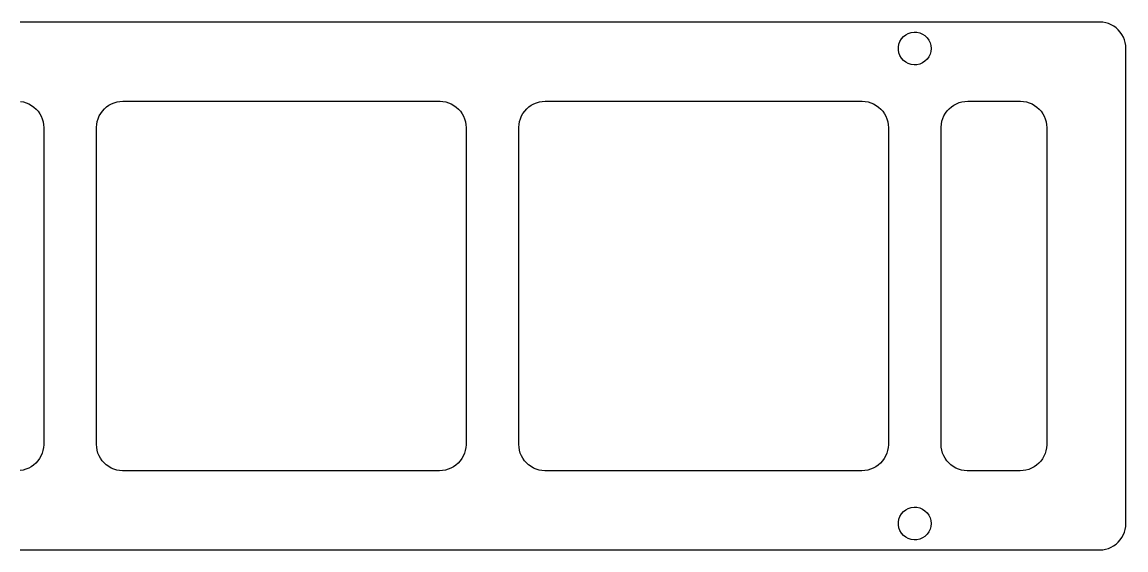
# Model space of a CAD drawing. Header units: millimetres. Extents: x 21.6 to 95.4, y -172.8 to -129.6.
# Drawn here: x 57.76 to 95.4, y -172.8 to -154.8 of the extents above; entities that cross this region are included whole.
import ezdxf

# ---------------------------------------------------------------- set-up
doc = ezdxf.new("R2010")
doc.units = ezdxf.units.MM

msp = doc.modelspace()

# ---------------------------------------------------------------- linework, layer by layer
for points in [[(57.697, -172.8), (57.797, -172.8), (57.897, -172.8), (57.997, -172.8), (58.097, -172.8), (58.197, -172.8), (58.297, -172.8), (58.397, -172.8), (58.497, -172.8), (58.597, -172.8), (58.697, -172.8), (58.797, -172.8), (58.897, -172.8), (58.997, -172.8), (59.097, -172.8), (59.197, -172.8), (59.297, -172.8), (59.398, -172.8), (59.498, -172.8), (59.598, -172.8), (59.698, -172.8), (59.798, -172.8), (59.898, -172.8), (59.998, -172.8), (60.098, -172.8), (60.198, -172.8), (60.298, -172.8), (60.398, -172.8), (60.498, -172.8), (60.598, -172.8), (60.698, -172.8), (60.798, -172.8), (60.898, -172.8), (60.998, -172.8), (61.098, -172.8), (61.198, -172.8), (61.298, -172.8), (61.398, -172.8), (61.498, -172.8), (61.598, -172.8), (61.698, -172.8), (61.798, -172.8), (61.898, -172.8), (61.998, -172.8), (62.098, -172.8), (62.198, -172.8), (62.298, -172.8), (62.398, -172.8), (62.498, -172.8), (62.598, -172.8), (62.699, -172.8), (62.799, -172.8), (62.899, -172.8), (62.999, -172.8), (63.099, -172.8), (63.199, -172.8), (63.299, -172.8), (63.399, -172.8), (63.499, -172.8), (63.599, -172.8), (63.699, -172.8), (63.799, -172.8), (63.899, -172.8), (63.999, -172.8), (64.099, -172.8), (64.199, -172.8), (64.299, -172.8), (64.399, -172.8), (64.499, -172.8), (64.599, -172.8), (64.699, -172.8), (64.799, -172.8), (64.899, -172.8), (64.999, -172.8), (65.099, -172.8), (65.199, -172.8), (65.299, -172.8), (65.399, -172.8), (65.499, -172.8), (65.599, -172.8), (65.699, -172.8), (65.799, -172.8), (65.9, -172.8), (66, -172.8), (66.1, -172.8), (66.2, -172.8), (66.3, -172.8), (66.4, -172.8), (66.5, -172.8), (66.6, -172.8), (66.7, -172.8), (66.8, -172.8), (66.9, -172.8), (67, -172.8), (67.1, -172.8), (67.2, -172.8), (67.3, -172.8), (67.4, -172.8), (67.5, -172.8), (67.6, -172.8), (67.7, -172.8), (67.8, -172.8), (67.9, -172.8), (68, -172.8), (68.1, -172.8), (68.2, -172.8), (68.3, -172.8), (68.4, -172.8), (68.5, -172.8), (68.6, -172.8), (68.7, -172.8), (68.8, -172.8), (68.9, -172.8), (69, -172.8), (69.1, -172.8), (69.201, -172.8), (69.301, -172.8), (69.401, -172.8), (69.501, -172.8), (69.601, -172.8), (69.701, -172.8), (69.801, -172.8), (69.901, -172.8), (70.001, -172.8), (70.101, -172.8), (70.201, -172.8), (70.301, -172.8), (70.401, -172.8), (70.501, -172.8), (70.601, -172.8), (70.701, -172.8), (70.801, -172.8), (70.901, -172.8), (71.001, -172.8), (71.101, -172.8), (71.201, -172.8), (71.301, -172.8), (71.401, -172.8), (71.501, -172.8), (71.601, -172.8), (71.701, -172.8), (71.801, -172.8), (71.901, -172.8), (72.001, -172.8), (72.101, -172.8), (72.201, -172.8), (72.301, -172.8), (72.402, -172.8), (72.502, -172.8), (72.602, -172.8), (72.702, -172.8), (72.802, -172.8), (72.902, -172.8), (73.002, -172.8), (73.102, -172.8), (73.202, -172.8), (73.302, -172.8), (73.402, -172.8), (73.502, -172.8), (73.602, -172.8), (73.702, -172.8), (73.802, -172.8), (73.902, -172.8), (74.002, -172.8), (74.102, -172.8), (74.202, -172.8), (74.302, -172.8), (74.402, -172.8), (74.502, -172.8), (74.602, -172.8), (74.702, -172.8), (74.802, -172.8), (74.902, -172.8), (75.002, -172.8), (75.102, -172.8), (75.202, -172.8), (75.302, -172.8), (75.402, -172.8), (75.502, -172.8), (75.602, -172.8), (75.703, -172.8), (75.803, -172.8), (75.903, -172.8), (76.003, -172.8), (76.103, -172.8), (76.203, -172.8), (76.303, -172.8), (76.403, -172.8), (76.503, -172.8), (76.603, -172.8), (76.703, -172.8), (76.803, -172.8), (76.903, -172.8), (77.003, -172.8), (77.103, -172.8), (77.203, -172.8), (77.303, -172.8), (77.403, -172.8), (77.503, -172.8), (77.603, -172.8), (77.703, -172.8), (77.803, -172.8), (77.903, -172.8), (78.003, -172.8), (78.103, -172.8), (78.203, -172.8), (78.303, -172.8), (78.403, -172.8), (78.503, -172.8), (78.603, -172.8), (78.703, -172.8), (78.803, -172.8), (78.904, -172.8), (79.004, -172.8), (79.104, -172.8), (79.204, -172.8), (79.304, -172.8), (79.404, -172.8), (79.504, -172.8), (79.604, -172.8), (79.704, -172.8), (79.804, -172.8), (79.904, -172.8), (80.004, -172.8), (80.104, -172.8), (80.204, -172.8), (80.304, -172.8), (80.404, -172.8), (80.504, -172.8), (80.604, -172.8), (80.704, -172.8), (80.804, -172.8), (80.904, -172.8), (81.004, -172.8), (81.104, -172.8), (81.204, -172.8), (81.304, -172.8), (81.404, -172.8), (81.504, -172.8), (81.604, -172.8), (81.704, -172.8), (81.804, -172.8), (81.904, -172.8), (82.004, -172.8), (82.104, -172.8), (82.205, -172.8), (82.305, -172.8), (82.405, -172.8), (82.505, -172.8), (82.605, -172.8), (82.705, -172.8), (82.805, -172.8), (82.905, -172.8), (83.005, -172.8), (83.105, -172.8), (83.205, -172.8), (83.305, -172.8), (83.405, -172.8), (83.505, -172.8), (83.605, -172.8), (83.705, -172.8), (83.805, -172.8), (83.905, -172.8), (84.005, -172.8), (84.105, -172.8), (84.205, -172.8), (84.305, -172.8), (84.405, -172.8), (84.505, -172.8), (84.605, -172.8), (84.705, -172.8), (84.805, -172.8), (84.905, -172.8), (85.005, -172.8), (85.105, -172.8), (85.205, -172.8), (85.305, -172.8), (85.406, -172.8), (85.506, -172.8), (85.606, -172.8), (85.706, -172.8), (85.806, -172.8), (85.906, -172.8), (86.006, -172.8), (86.106, -172.8), (86.206, -172.8), (86.306, -172.8), (86.406, -172.8), (86.506, -172.8), (86.606, -172.8), (86.706, -172.8), (86.806, -172.8), (86.906, -172.8), (87.006, -172.8), (87.106, -172.8), (87.206, -172.8), (87.306, -172.8), (87.406, -172.8), (87.506, -172.8), (87.606, -172.8), (87.706, -172.8), (87.806, -172.8), (87.906, -172.8), (88.006, -172.8), (88.106, -172.8), (88.206, -172.8), (88.306, -172.8), (88.406, -172.8), (88.506, -172.8), (88.606, -172.8), (88.707, -172.8), (88.807, -172.8), (88.907, -172.8), (89.007, -172.8), (89.107, -172.8), (89.207, -172.8), (89.307, -172.8), (89.407, -172.8), (89.507, -172.8), (89.607, -172.8), (89.707, -172.8), (89.807, -172.8), (89.907, -172.8), (90.007, -172.8), (90.107, -172.8), (90.207, -172.8), (90.307, -172.8), (90.407, -172.8), (90.507, -172.8), (90.607, -172.8), (90.707, -172.8), (90.807, -172.8), (90.907, -172.8), (91.007, -172.8), (91.107, -172.8), (91.207, -172.8), (91.307, -172.8), (91.407, -172.8), (91.507, -172.8), (91.607, -172.8), (91.707, -172.8), (91.807, -172.8), (91.908, -172.8), (92.008, -172.8), (92.108, -172.8), (92.208, -172.8), (92.308, -172.8), (92.408, -172.8), (92.508, -172.8), (92.608, -172.8), (92.708, -172.8), (92.808, -172.8), (92.908, -172.8), (93.008, -172.8), (93.108, -172.8), (93.208, -172.8), (93.308, -172.8), (93.408, -172.8), (93.508, -172.8), (93.608, -172.8), (93.708, -172.8), (93.808, -172.8), (93.908, -172.8), (94.008, -172.8), (94.108, -172.8), (94.208, -172.8), (94.308, -172.8), (94.408, -172.8), (94.508, -172.8), (94.608, -172.793), (94.707, -172.776), (94.802, -172.748), (94.895, -172.709), (94.982, -172.66), (95.063, -172.602), (95.138, -172.535), (95.204, -172.461), (95.262, -172.379), (95.31, -172.292), (95.349, -172.199), (95.377, -172.103), (95.394, -172.005), (95.4, -171.905), (95.4, -171.805), (95.4, -171.705), (95.4, -171.605), (95.4, -171.505), (95.4, -171.405), (95.4, -171.305), (95.4, -171.205), (95.4, -171.105), (95.4, -171.005), (95.4, -170.905), (95.4, -170.805), (95.4, -170.705), (95.4, -170.605), (95.4, -170.505), (95.4, -170.405), (95.4, -170.304), (95.4, -170.204), (95.4, -170.104), (95.4, -170.004), (95.4, -169.904), (95.4, -169.804), (95.4, -169.704), (95.4, -169.604), (95.4, -169.504), (95.4, -169.404), (95.4, -169.304), (95.4, -169.204), (95.4, -169.104), (95.4, -169.004), (95.4, -168.904), (95.4, -168.804), (95.4, -168.704), (95.4, -168.604), (95.4, -168.504), (95.4, -168.404), (95.4, -168.304), (95.4, -168.204), (95.4, -168.104), (95.4, -168.004), (95.4, -167.904), (95.4, -167.804), (95.4, -167.704), (95.4, -167.604), (95.4, -167.504), (95.4, -167.404), (95.4, -167.304), (95.4, -167.204), (95.4, -167.104), (95.4, -167.003), (95.4, -166.903), (95.4, -166.803), (95.4, -166.703), (95.4, -166.603), (95.4, -166.503), (95.4, -166.403), (95.4, -166.303), (95.4, -166.203), (95.4, -166.103), (95.4, -166.003), (95.4, -165.903), (95.4, -165.803), (95.4, -165.703), (95.4, -165.603), (95.4, -165.503), (95.4, -165.403), (95.4, -165.303), (95.4, -165.203), (95.4, -165.103), (95.4, -165.003), (95.4, -164.903), (95.4, -164.803), (95.4, -164.703), (95.4, -164.603), (95.4, -164.503), (95.4, -164.403), (95.4, -164.303), (95.4, -164.203), (95.4, -164.103), (95.4, -164.003), (95.4, -163.903), (95.4, -163.802), (95.4, -163.702), (95.4, -163.602), (95.4, -163.502), (95.4, -163.402), (95.4, -163.302), (95.4, -163.202), (95.4, -163.102), (95.4, -163.002), (95.4, -162.902), (95.4, -162.802), (95.4, -162.702), (95.4, -162.602), (95.4, -162.502), (95.4, -162.402), (95.4, -162.302), (95.4, -162.202), (95.4, -162.102), (95.4, -162.002), (95.4, -161.902), (95.4, -161.802), (95.4, -161.702), (95.4, -161.602), (95.4, -161.502), (95.4, -161.402), (95.4, -161.302), (95.4, -161.202), (95.4, -161.102), (95.4, -161.002), (95.4, -160.902), (95.4, -160.802), (95.4, -160.702), (95.4, -160.602), (95.4, -160.501), (95.4, -160.401), (95.4, -160.301), (95.4, -160.201), (95.4, -160.101), (95.4, -160.001), (95.4, -159.901), (95.4, -159.801), (95.4, -159.701), (95.4, -159.601), (95.4, -159.501), (95.4, -159.401), (95.4, -159.301), (95.4, -159.201), (95.4, -159.101), (95.4, -159.001), (95.4, -158.901), (95.4, -158.801), (95.4, -158.701), (95.4, -158.601), (95.4, -158.501), (95.4, -158.401), (95.4, -158.301), (95.4, -158.201), (95.4, -158.101), (95.4, -158.001), (95.4, -157.901), (95.4, -157.801), (95.4, -157.701), (95.4, -157.601), (95.4, -157.501), (95.4, -157.401), (95.4, -157.3), (95.4, -157.2), (95.4, -157.1), (95.4, -157), (95.4, -156.9), (95.4, -156.8), (95.4, -156.7), (95.4, -156.6), (95.4, -156.5), (95.4, -156.4), (95.4, -156.3), (95.4, -156.2), (95.4, -156.1), (95.4, -156), (95.4, -155.9), (95.4, -155.8), (95.4, -155.7), (95.394, -155.6), (95.378, -155.502), (95.35, -155.405), (95.313, -155.313), (95.265, -155.225), (95.207, -155.143), (95.141, -155.068), (95.067, -155.001), (94.986, -154.943), (94.899, -154.893), (94.807, -154.854), (94.711, -154.825), (94.613, -154.807), (94.513, -154.8), (94.413, -154.8), (94.313, -154.8), (94.213, -154.8), (94.113, -154.8), (94.013, -154.8), (93.913, -154.8), (93.813, -154.8), (93.713, -154.8), (93.613, -154.8), (93.513, -154.8), (93.413, -154.8), (93.313, -154.8), (93.213, -154.8), (93.113, -154.8), (93.013, -154.8), (92.913, -154.8), (92.813, -154.8), (92.713, -154.8), (92.613, -154.8), (92.513, -154.8), (92.413, -154.8), (92.313, -154.8), (92.213, -154.8), (92.113, -154.8), (92.013, -154.8), (91.912, -154.8), (91.812, -154.8), (91.712, -154.8), (91.612, -154.8), (91.512, -154.8), (91.412, -154.8), (91.312, -154.8), (91.212, -154.8), (91.112, -154.8), (91.012, -154.8), (90.912, -154.8), (90.812, -154.8), (90.712, -154.8), (90.612, -154.8), (90.512, -154.8), (90.412, -154.8), (90.312, -154.8), (90.212, -154.8), (90.112, -154.8), (90.012, -154.8), (89.912, -154.8), (89.812, -154.8), (89.712, -154.8), (89.612, -154.8), (89.512, -154.8), (89.412, -154.8), (89.312, -154.8), (89.212, -154.8), (89.112, -154.8), (89.012, -154.8), (88.912, -154.8), (88.812, -154.8), (88.712, -154.8), (88.611, -154.8), (88.511, -154.8), (88.411, -154.8), (88.311, -154.8), (88.211, -154.8), (88.111, -154.8), (88.011, -154.8), (87.911, -154.8), (87.811, -154.8), (87.711, -154.8), (87.611, -154.8), (87.511, -154.8), (87.411, -154.8), (87.311, -154.8), (87.211, -154.8), (87.111, -154.8), (87.011, -154.8), (86.911, -154.8), (86.811, -154.8), (86.711, -154.8), (86.611, -154.8), (86.511, -154.8), (86.411, -154.8), (86.311, -154.8), (86.211, -154.8), (86.111, -154.8), (86.011, -154.8), (85.911, -154.8), (85.811, -154.8), (85.711, -154.8), (85.611, -154.8), (85.511, -154.8), (85.41, -154.8), (85.31, -154.8), (85.21, -154.8), (85.11, -154.8), (85.01, -154.8), (84.91, -154.8), (84.81, -154.8), (84.71, -154.8), (84.61, -154.8), (84.51, -154.8), (84.41, -154.8), (84.31, -154.8), (84.21, -154.8), (84.11, -154.8), (84.01, -154.8), (83.91, -154.8), (83.81, -154.8), (83.71, -154.8), (83.61, -154.8), (83.51, -154.8), (83.41, -154.8), (83.31, -154.8), (83.21, -154.8), (83.11, -154.8), (83.01, -154.8), (82.91, -154.8), (82.81, -154.8), (82.71, -154.8), (82.61, -154.8), (82.51, -154.8), (82.41, -154.8), (82.31, -154.8), (82.21, -154.8), (82.109, -154.8), (82.009, -154.8), (81.909, -154.8), (81.809, -154.8), (81.709, -154.8), (81.609, -154.8), (81.509, -154.8), (81.409, -154.8), (81.309, -154.8), (81.209, -154.8), (81.109, -154.8), (81.009, -154.8), (80.909, -154.8), (80.809, -154.8), (80.709, -154.8), (80.609, -154.8), (80.509, -154.8), (80.409, -154.8), (80.309, -154.8), (80.209, -154.8), (80.109, -154.8), (80.009, -154.8), (79.909, -154.8), (79.809, -154.8), (79.709, -154.8), (79.609, -154.8), (79.509, -154.8), (79.409, -154.8), (79.309, -154.8), (79.209, -154.8), (79.109, -154.8), (79.009, -154.8), (78.908, -154.8), (78.808, -154.8), (78.708, -154.8), (78.608, -154.8), (78.508, -154.8), (78.408, -154.8), (78.308, -154.8), (78.208, -154.8), (78.108, -154.8), (78.008, -154.8), (77.908, -154.8), (77.808, -154.8), (77.708, -154.8), (77.608, -154.8), (77.508, -154.8), (77.408, -154.8), (77.308, -154.8), (77.208, -154.8), (77.108, -154.8), (77.008, -154.8), (76.908, -154.8), (76.808, -154.8), (76.708, -154.8), (76.608, -154.8), (76.508, -154.8), (76.408, -154.8), (76.308, -154.8), (76.208, -154.8), (76.108, -154.8), (76.008, -154.8), (75.908, -154.8), (75.808, -154.8), (75.708, -154.8), (75.607, -154.8), (75.507, -154.8), (75.407, -154.8), (75.307, -154.8), (75.207, -154.8), (75.107, -154.8), (75.007, -154.8), (74.907, -154.8), (74.807, -154.8), (74.707, -154.8), (74.607, -154.8), (74.507, -154.8), (74.407, -154.8), (74.307, -154.8), (74.207, -154.8), (74.107, -154.8), (74.007, -154.8), (73.907, -154.8), (73.807, -154.8), (73.707, -154.8), (73.607, -154.8), (73.507, -154.8), (73.407, -154.8), (73.307, -154.8), (73.207, -154.8), (73.107, -154.8), (73.007, -154.8), (72.907, -154.8), (72.807, -154.8), (72.707, -154.8), (72.607, -154.8), (72.507, -154.8), (72.406, -154.8), (72.306, -154.8), (72.206, -154.8), (72.106, -154.8), (72.006, -154.8), (71.906, -154.8), (71.806, -154.8), (71.706, -154.8), (71.606, -154.8), (71.506, -154.8), (71.406, -154.8), (71.306, -154.8), (71.206, -154.8), (71.106, -154.8), (71.006, -154.8), (70.906, -154.8), (70.806, -154.8), (70.706, -154.8), (70.606, -154.8), (70.506, -154.8), (70.406, -154.8), (70.306, -154.8), (70.206, -154.8), (70.106, -154.8), (70.006, -154.8), (69.906, -154.8), (69.806, -154.8), (69.706, -154.8), (69.606, -154.8), (69.506, -154.8), (69.406, -154.8), (69.306, -154.8), (69.206, -154.8), (69.105, -154.8), (69.005, -154.8), (68.905, -154.8), (68.805, -154.8), (68.705, -154.8), (68.605, -154.8), (68.505, -154.8), (68.405, -154.8), (68.305, -154.8), (68.205, -154.8), (68.105, -154.8), (68.005, -154.8), (67.905, -154.8), (67.805, -154.8), (67.705, -154.8), (67.605, -154.8), (67.505, -154.8), (67.405, -154.8), (67.305, -154.8), (67.205, -154.8), (67.105, -154.8), (67.005, -154.8), (66.905, -154.8), (66.805, -154.8), (66.705, -154.8), (66.605, -154.8), (66.505, -154.8), (66.405, -154.8), (66.305, -154.8), (66.205, -154.8), (66.105, -154.8), (66.005, -154.8), (65.904, -154.8), (65.804, -154.8), (65.704, -154.8), (65.604, -154.8), (65.504, -154.8), (65.404, -154.8), (65.304, -154.8), (65.204, -154.8), (65.104, -154.8), (65.004, -154.8), (64.904, -154.8), (64.804, -154.8), (64.704, -154.8), (64.604, -154.8), (64.504, -154.8), (64.404, -154.8), (64.304, -154.8), (64.204, -154.8), (64.104, -154.8), (64.004, -154.8), (63.904, -154.8), (63.804, -154.8), (63.704, -154.8), (63.604, -154.8), (63.504, -154.8), (63.404, -154.8), (63.304, -154.8), (63.204, -154.8), (63.104, -154.8), (63.004, -154.8), (62.904, -154.8), (62.804, -154.8), (62.704, -154.8), (62.603, -154.8), (62.503, -154.8), (62.403, -154.8), (62.303, -154.8), (62.203, -154.8), (62.103, -154.8), (62.003, -154.8), (61.903, -154.8), (61.803, -154.8), (61.703, -154.8), (61.603, -154.8), (61.503, -154.8), (61.403, -154.8), (61.303, -154.8), (61.203, -154.8), (61.103, -154.8), (61.003, -154.8), (60.903, -154.8), (60.803, -154.8), (60.703, -154.8), (60.603, -154.8), (60.503, -154.8), (60.403, -154.8), (60.303, -154.8), (60.203, -154.8), (60.103, -154.8), (60.003, -154.8), (59.903, -154.8), (59.803, -154.8), (59.703, -154.8), (59.603, -154.8), (59.503, -154.8), (59.402, -154.8), (59.302, -154.8), (59.202, -154.8), (59.102, -154.8), (59.002, -154.8), (58.902, -154.8), (58.802, -154.8), (58.702, -154.8), (58.602, -154.8), (58.502, -154.8), (58.402, -154.8), (58.302, -154.8), (58.202, -154.8), (58.102, -154.8), (58.002, -154.8), (57.902, -154.8), (57.802, -154.8), (57.702, -154.8)], [(88.76, -155.7), (88.751, -155.8), (88.724, -155.897), (88.681, -155.987), (88.622, -156.068), (88.549, -156.138), (88.465, -156.193), (88.373, -156.232), (88.275, -156.255), (88.175, -156.259), (88.075, -156.246), (87.98, -156.215), (87.892, -156.167), (87.813, -156.105), (87.747, -156.029), (87.696, -155.943), (87.66, -155.849), (87.642, -155.75), (87.642, -155.65), (87.66, -155.551), (87.696, -155.457), (87.747, -155.371), (87.813, -155.295), (87.892, -155.233), (87.98, -155.185), (88.075, -155.154), (88.175, -155.141), (88.275, -155.145), (88.373, -155.168), (88.465, -155.207), (88.549, -155.262), (88.622, -155.332), (88.681, -155.413), (88.724, -155.503), (88.751, -155.6), (88.76, -155.7)], [(57.712, -157.507), (57.81, -157.525), (57.906, -157.554), (57.998, -157.593), (58.085, -157.642), (58.167, -157.701), (58.241, -157.768), (58.307, -157.843), (58.364, -157.925), (58.412, -158.013), (58.45, -158.105), (58.478, -158.201), (58.494, -158.3), (58.5, -158.4), (58.5, -158.5), (58.5, -158.6), (58.5, -158.7), (58.5, -158.8), (58.5, -158.901), (58.5, -159.001), (58.5, -159.101), (58.5, -159.201), (58.5, -159.301), (58.5, -159.401), (58.5, -159.501), (58.5, -159.601), (58.5, -159.701), (58.5, -159.802), (58.5, -159.902), (58.5, -160.002), (58.5, -160.102), (58.5, -160.202), (58.5, -160.302), (58.5, -160.402), (58.5, -160.502), (58.5, -160.602), (58.5, -160.703), (58.5, -160.803), (58.5, -160.903), (58.5, -161.003), (58.5, -161.103), (58.5, -161.203), (58.5, -161.303), (58.5, -161.403), (58.5, -161.503), (58.5, -161.604), (58.5, -161.704), (58.5, -161.804), (58.5, -161.904), (58.5, -162.004), (58.5, -162.104), (58.5, -162.204), (58.5, -162.304), (58.5, -162.404), (58.5, -162.505), (58.5, -162.605), (58.5, -162.705), (58.5, -162.805), (58.5, -162.905), (58.5, -163.005), (58.5, -163.105), (58.5, -163.205), (58.5, -163.306), (58.5, -163.406), (58.5, -163.506), (58.5, -163.606), (58.5, -163.706), (58.5, -163.806), (58.5, -163.906), (58.5, -164.006), (58.5, -164.106), (58.5, -164.207), (58.5, -164.307), (58.5, -164.407), (58.5, -164.507), (58.5, -164.607), (58.5, -164.707), (58.5, -164.807), (58.5, -164.907), (58.5, -165.007), (58.5, -165.108), (58.5, -165.208), (58.5, -165.308), (58.5, -165.408), (58.5, -165.508), (58.5, -165.608), (58.5, -165.708), (58.5, -165.808), (58.5, -165.908), (58.5, -166.009), (58.5, -166.109), (58.5, -166.209), (58.5, -166.309), (58.5, -166.409), (58.5, -166.509), (58.5, -166.609), (58.5, -166.709), (58.5, -166.809), (58.5, -166.91), (58.5, -167.01), (58.5, -167.11), (58.5, -167.21), (58.5, -167.31), (58.5, -167.41), (58.5, -167.51), (58.5, -167.61), (58.5, -167.71), (58.5, -167.811), (58.5, -167.911), (58.5, -168.011), (58.5, -168.111), (58.5, -168.211), (58.5, -168.311), (58.5, -168.411), (58.5, -168.511), (58.5, -168.611), (58.5, -168.712), (58.5, -168.812), (58.5, -168.912), (58.5, -169.012), (58.5, -169.112), (58.5, -169.212), (58.493, -169.312), (58.475, -169.41), (58.446, -169.506), (58.407, -169.598), (58.358, -169.685), (58.299, -169.767), (58.232, -169.841), (58.157, -169.907), (58.075, -169.964), (57.987, -170.012), (57.895, -170.05), (57.799, -170.078), (57.7, -170.094)], [(60.3, -169.2), (60.3, -169.1), (60.3, -169), (60.3, -168.9), (60.3, -168.8), (60.3, -168.699), (60.3, -168.599), (60.3, -168.499), (60.3, -168.399), (60.3, -168.299), (60.3, -168.199), (60.3, -168.099), (60.3, -167.999), (60.3, -167.899), (60.3, -167.798), (60.3, -167.698), (60.3, -167.598), (60.3, -167.498), (60.3, -167.398), (60.3, -167.298), (60.3, -167.198), (60.3, -167.098), (60.3, -166.998), (60.3, -166.897), (60.3, -166.797), (60.3, -166.697), (60.3, -166.597), (60.3, -166.497), (60.3, -166.397), (60.3, -166.297), (60.3, -166.197), (60.3, -166.097), (60.3, -165.996), (60.3, -165.896), (60.3, -165.796), (60.3, -165.696), (60.3, -165.596), (60.3, -165.496), (60.3, -165.396), (60.3, -165.296), (60.3, -165.196), (60.3, -165.095), (60.3, -164.995), (60.3, -164.895), (60.3, -164.795), (60.3, -164.695), (60.3, -164.595), (60.3, -164.495), (60.3, -164.395), (60.3, -164.294), (60.3, -164.194), (60.3, -164.094), (60.3, -163.994), (60.3, -163.894), (60.3, -163.794), (60.3, -163.694), (60.3, -163.594), (60.3, -163.494), (60.3, -163.393), (60.3, -163.293), (60.3, -163.193), (60.3, -163.093), (60.3, -162.993), (60.3, -162.893), (60.3, -162.793), (60.3, -162.693), (60.3, -162.593), (60.3, -162.492), (60.3, -162.392), (60.3, -162.292), (60.3, -162.192), (60.3, -162.092), (60.3, -161.992), (60.3, -161.892), (60.3, -161.792), (60.3, -161.692), (60.3, -161.591), (60.3, -161.491), (60.3, -161.391), (60.3, -161.291), (60.3, -161.191), (60.3, -161.091), (60.3, -160.991), (60.3, -160.891), (60.3, -160.791), (60.3, -160.69), (60.3, -160.59), (60.3, -160.49), (60.3, -160.39), (60.3, -160.29), (60.3, -160.19), (60.3, -160.09), (60.3, -159.99), (60.3, -159.89), (60.3, -159.789), (60.3, -159.689), (60.3, -159.589), (60.3, -159.489), (60.3, -159.389), (60.3, -159.289), (60.3, -159.189), (60.3, -159.089), (60.3, -158.989), (60.3, -158.888), (60.3, -158.788), (60.3, -158.688), (60.3, -158.588), (60.3, -158.488), (60.3, -158.388), (60.307, -158.288), (60.325, -158.19), (60.354, -158.094), (60.393, -158.002), (60.442, -157.915), (60.501, -157.833), (60.568, -157.759), (60.643, -157.693), (60.725, -157.636), (60.813, -157.588), (60.905, -157.55), (61.001, -157.522), (61.1, -157.506), (61.2, -157.5), (61.3, -157.5), (61.4, -157.5), (61.5, -157.5), (61.6, -157.5), (61.701, -157.5), (61.801, -157.5), (61.901, -157.5), (62.001, -157.5), (62.101, -157.5), (62.201, -157.5), (62.301, -157.5), (62.401, -157.5), (62.501, -157.5), (62.602, -157.5), (62.702, -157.5), (62.802, -157.5), (62.902, -157.5), (63.002, -157.5), (63.102, -157.5), (63.202, -157.5), (63.302, -157.5), (63.402, -157.5), (63.503, -157.5), (63.603, -157.5), (63.703, -157.5), (63.803, -157.5), (63.903, -157.5), (64.003, -157.5), (64.103, -157.5), (64.203, -157.5), (64.303, -157.5), (64.404, -157.5), (64.504, -157.5), (64.604, -157.5), (64.704, -157.5), (64.804, -157.5), (64.904, -157.5), (65.004, -157.5), (65.104, -157.5), (65.204, -157.5), (65.305, -157.5), (65.405, -157.5), (65.505, -157.5), (65.605, -157.5), (65.705, -157.5), (65.805, -157.5), (65.905, -157.5), (66.005, -157.5), (66.106, -157.5), (66.206, -157.5), (66.306, -157.5), (66.406, -157.5), (66.506, -157.5), (66.606, -157.5), (66.706, -157.5), (66.806, -157.5), (66.906, -157.5), (67.007, -157.5), (67.107, -157.5), (67.207, -157.5), (67.307, -157.5), (67.407, -157.5), (67.507, -157.5), (67.607, -157.5), (67.707, -157.5), (67.807, -157.5), (67.908, -157.5), (68.008, -157.5), (68.108, -157.5), (68.208, -157.5), (68.308, -157.5), (68.408, -157.5), (68.508, -157.5), (68.608, -157.5), (68.708, -157.5), (68.809, -157.5), (68.909, -157.5), (69.009, -157.5), (69.109, -157.5), (69.209, -157.5), (69.309, -157.5), (69.409, -157.5), (69.509, -157.5), (69.609, -157.5), (69.71, -157.5), (69.81, -157.5), (69.91, -157.5), (70.01, -157.5), (70.11, -157.5), (70.21, -157.5), (70.31, -157.5), (70.41, -157.5), (70.51, -157.5), (70.611, -157.5), (70.711, -157.5), (70.811, -157.5), (70.911, -157.5), (71.011, -157.5), (71.111, -157.5), (71.211, -157.5), (71.311, -157.5), (71.411, -157.5), (71.512, -157.5), (71.612, -157.5), (71.712, -157.5), (71.812, -157.5), (71.912, -157.5), (72.012, -157.5), (72.112, -157.507), (72.21, -157.525), (72.306, -157.554), (72.398, -157.593), (72.485, -157.642), (72.567, -157.701), (72.641, -157.768), (72.707, -157.843), (72.764, -157.925), (72.812, -158.013), (72.85, -158.105), (72.878, -158.201), (72.894, -158.3), (72.9, -158.4), (72.9, -158.5), (72.9, -158.6), (72.9, -158.7), (72.9, -158.8), (72.9, -158.901), (72.9, -159.001), (72.9, -159.101), (72.9, -159.201), (72.9, -159.301), (72.9, -159.401), (72.9, -159.501), (72.9, -159.601), (72.9, -159.701), (72.9, -159.802), (72.9, -159.902), (72.9, -160.002), (72.9, -160.102), (72.9, -160.202), (72.9, -160.302), (72.9, -160.402), (72.9, -160.502), (72.9, -160.602), (72.9, -160.703), (72.9, -160.803), (72.9, -160.903), (72.9, -161.003), (72.9, -161.103), (72.9, -161.203), (72.9, -161.303), (72.9, -161.403), (72.9, -161.503), (72.9, -161.604), (72.9, -161.704), (72.9, -161.804), (72.9, -161.904), (72.9, -162.004), (72.9, -162.104), (72.9, -162.204), (72.9, -162.304), (72.9, -162.404), (72.9, -162.505), (72.9, -162.605), (72.9, -162.705), (72.9, -162.805), (72.9, -162.905), (72.9, -163.005), (72.9, -163.105), (72.9, -163.205), (72.9, -163.306), (72.9, -163.406), (72.9, -163.506), (72.9, -163.606), (72.9, -163.706), (72.9, -163.806), (72.9, -163.906), (72.9, -164.006), (72.9, -164.106), (72.9, -164.207), (72.9, -164.307), (72.9, -164.407), (72.9, -164.507), (72.9, -164.607), (72.9, -164.707), (72.9, -164.807), (72.9, -164.907), (72.9, -165.007), (72.9, -165.108), (72.9, -165.208), (72.9, -165.308), (72.9, -165.408), (72.9, -165.508), (72.9, -165.608), (72.9, -165.708), (72.9, -165.808), (72.9, -165.908), (72.9, -166.009), (72.9, -166.109), (72.9, -166.209), (72.9, -166.309), (72.9, -166.409), (72.9, -166.509), (72.9, -166.609), (72.9, -166.709), (72.9, -166.809), (72.9, -166.91), (72.9, -167.01), (72.9, -167.11), (72.9, -167.21), (72.9, -167.31), (72.9, -167.41), (72.9, -167.51), (72.9, -167.61), (72.9, -167.71), (72.9, -167.811), (72.9, -167.911), (72.9, -168.011), (72.9, -168.111), (72.9, -168.211), (72.9, -168.311), (72.9, -168.411), (72.9, -168.511), (72.9, -168.611), (72.9, -168.712), (72.9, -168.812), (72.9, -168.912), (72.9, -169.012), (72.9, -169.112), (72.9, -169.212), (72.893, -169.312), (72.875, -169.41), (72.846, -169.506), (72.807, -169.598), (72.758, -169.685), (72.699, -169.767), (72.632, -169.841), (72.557, -169.907), (72.475, -169.964), (72.387, -170.012), (72.295, -170.05), (72.199, -170.078), (72.1, -170.094), (72, -170.1), (71.9, -170.1), (71.8, -170.1), (71.7, -170.1), (71.6, -170.1), (71.499, -170.1), (71.399, -170.1), (71.299, -170.1), (71.199, -170.1), (71.099, -170.1), (70.999, -170.1), (70.899, -170.1), (70.799, -170.1), (70.699, -170.1), (70.598, -170.1), (70.498, -170.1), (70.398, -170.1), (70.298, -170.1), (70.198, -170.1), (70.098, -170.1), (69.998, -170.1), (69.898, -170.1), (69.798, -170.1), (69.697, -170.1), (69.597, -170.1), (69.497, -170.1), (69.397, -170.1), (69.297, -170.1), (69.197, -170.1), (69.097, -170.1), (68.997, -170.1), (68.897, -170.1), (68.796, -170.1), (68.696, -170.1), (68.596, -170.1), (68.496, -170.1), (68.396, -170.1), (68.296, -170.1), (68.196, -170.1), (68.096, -170.1), (67.996, -170.1), (67.895, -170.1), (67.795, -170.1), (67.695, -170.1), (67.595, -170.1), (67.495, -170.1), (67.395, -170.1), (67.295, -170.1), (67.195, -170.1), (67.094, -170.1), (66.994, -170.1), (66.894, -170.1), (66.794, -170.1), (66.694, -170.1), (66.594, -170.1), (66.494, -170.1), (66.394, -170.1), (66.294, -170.1), (66.193, -170.1), (66.093, -170.1), (65.993, -170.1), (65.893, -170.1), (65.793, -170.1), (65.693, -170.1), (65.593, -170.1), (65.493, -170.1), (65.393, -170.1), (65.292, -170.1), (65.192, -170.1), (65.092, -170.1), (64.992, -170.1), (64.892, -170.1), (64.792, -170.1), (64.692, -170.1), (64.592, -170.1), (64.492, -170.1), (64.391, -170.1), (64.291, -170.1), (64.191, -170.1), (64.091, -170.1), (63.991, -170.1), (63.891, -170.1), (63.791, -170.1), (63.691, -170.1), (63.591, -170.1), (63.49, -170.1), (63.39, -170.1), (63.29, -170.1), (63.19, -170.1), (63.09, -170.1), (62.99, -170.1), (62.89, -170.1), (62.79, -170.1), (62.69, -170.1), (62.589, -170.1), (62.489, -170.1), (62.389, -170.1), (62.289, -170.1), (62.189, -170.1), (62.089, -170.1), (61.989, -170.1), (61.889, -170.1), (61.789, -170.1), (61.688, -170.1), (61.588, -170.1), (61.488, -170.1), (61.388, -170.1), (61.288, -170.1), (61.188, -170.1), (61.088, -170.093), (60.99, -170.075), (60.894, -170.046), (60.802, -170.007), (60.715, -169.958), (60.633, -169.899), (60.559, -169.832), (60.493, -169.757), (60.436, -169.675), (60.388, -169.587), (60.35, -169.495), (60.322, -169.399), (60.306, -169.3), (60.3, -169.2)], [(74.7, -169.2), (74.7, -169.1), (74.7, -169), (74.7, -168.9), (74.7, -168.8), (74.7, -168.699), (74.7, -168.599), (74.7, -168.499), (74.7, -168.399), (74.7, -168.299), (74.7, -168.199), (74.7, -168.099), (74.7, -167.999), (74.7, -167.899), (74.7, -167.798), (74.7, -167.698), (74.7, -167.598), (74.7, -167.498), (74.7, -167.398), (74.7, -167.298), (74.7, -167.198), (74.7, -167.098), (74.7, -166.998), (74.7, -166.897), (74.7, -166.797), (74.7, -166.697), (74.7, -166.597), (74.7, -166.497), (74.7, -166.397), (74.7, -166.297), (74.7, -166.197), (74.7, -166.097), (74.7, -165.996), (74.7, -165.896), (74.7, -165.796), (74.7, -165.696), (74.7, -165.596), (74.7, -165.496), (74.7, -165.396), (74.7, -165.296), (74.7, -165.196), (74.7, -165.095), (74.7, -164.995), (74.7, -164.895), (74.7, -164.795), (74.7, -164.695), (74.7, -164.595), (74.7, -164.495), (74.7, -164.395), (74.7, -164.294), (74.7, -164.194), (74.7, -164.094), (74.7, -163.994), (74.7, -163.894), (74.7, -163.794), (74.7, -163.694), (74.7, -163.594), (74.7, -163.494), (74.7, -163.393), (74.7, -163.293), (74.7, -163.193), (74.7, -163.093), (74.7, -162.993), (74.7, -162.893), (74.7, -162.793), (74.7, -162.693), (74.7, -162.593), (74.7, -162.492), (74.7, -162.392), (74.7, -162.292), (74.7, -162.192), (74.7, -162.092), (74.7, -161.992), (74.7, -161.892), (74.7, -161.792), (74.7, -161.692), (74.7, -161.591), (74.7, -161.491), (74.7, -161.391), (74.7, -161.291), (74.7, -161.191), (74.7, -161.091), (74.7, -160.991), (74.7, -160.891), (74.7, -160.791), (74.7, -160.69), (74.7, -160.59), (74.7, -160.49), (74.7, -160.39), (74.7, -160.29), (74.7, -160.19), (74.7, -160.09), (74.7, -159.99), (74.7, -159.89), (74.7, -159.789), (74.7, -159.689), (74.7, -159.589), (74.7, -159.489), (74.7, -159.389), (74.7, -159.289), (74.7, -159.189), (74.7, -159.089), (74.7, -158.989), (74.7, -158.888), (74.7, -158.788), (74.7, -158.688), (74.7, -158.588), (74.7, -158.488), (74.7, -158.388), (74.707, -158.288), (74.725, -158.19), (74.754, -158.094), (74.793, -158.002), (74.842, -157.915), (74.901, -157.833), (74.968, -157.759), (75.043, -157.693), (75.125, -157.636), (75.213, -157.588), (75.305, -157.55), (75.401, -157.522), (75.5, -157.506), (75.6, -157.5), (75.7, -157.5), (75.8, -157.5), (75.9, -157.5), (76, -157.5), (76.101, -157.5), (76.201, -157.5), (76.301, -157.5), (76.401, -157.5), (76.501, -157.5), (76.601, -157.5), (76.701, -157.5), (76.801, -157.5), (76.901, -157.5), (77.002, -157.5), (77.102, -157.5), (77.202, -157.5), (77.302, -157.5), (77.402, -157.5), (77.502, -157.5), (77.602, -157.5), (77.702, -157.5), (77.802, -157.5), (77.903, -157.5), (78.003, -157.5), (78.103, -157.5), (78.203, -157.5), (78.303, -157.5), (78.403, -157.5), (78.503, -157.5), (78.603, -157.5), (78.703, -157.5), (78.804, -157.5), (78.904, -157.5), (79.004, -157.5), (79.104, -157.5), (79.204, -157.5), (79.304, -157.5), (79.404, -157.5), (79.504, -157.5), (79.604, -157.5), (79.705, -157.5), (79.805, -157.5), (79.905, -157.5), (80.005, -157.5), (80.105, -157.5), (80.205, -157.5), (80.305, -157.5), (80.405, -157.5), (80.506, -157.5), (80.606, -157.5), (80.706, -157.5), (80.806, -157.5), (80.906, -157.5), (81.006, -157.5), (81.106, -157.5), (81.206, -157.5), (81.306, -157.5), (81.407, -157.5), (81.507, -157.5), (81.607, -157.5), (81.707, -157.5), (81.807, -157.5), (81.907, -157.5), (82.007, -157.5), (82.107, -157.5), (82.207, -157.5), (82.308, -157.5), (82.408, -157.5), (82.508, -157.5), (82.608, -157.5), (82.708, -157.5), (82.808, -157.5), (82.908, -157.5), (83.008, -157.5), (83.108, -157.5), (83.209, -157.5), (83.309, -157.5), (83.409, -157.5), (83.509, -157.5), (83.609, -157.5), (83.709, -157.5), (83.809, -157.5), (83.909, -157.5), (84.009, -157.5), (84.11, -157.5), (84.21, -157.5), (84.31, -157.5), (84.41, -157.5), (84.51, -157.5), (84.61, -157.5), (84.71, -157.5), (84.81, -157.5), (84.91, -157.5), (85.011, -157.5), (85.111, -157.5), (85.211, -157.5), (85.311, -157.5), (85.411, -157.5), (85.511, -157.5), (85.611, -157.5), (85.711, -157.5), (85.811, -157.5), (85.912, -157.5), (86.012, -157.5), (86.112, -157.5), (86.212, -157.5), (86.312, -157.5), (86.412, -157.5), (86.512, -157.507), (86.61, -157.525), (86.706, -157.554), (86.798, -157.593), (86.885, -157.642), (86.967, -157.701), (87.041, -157.768), (87.107, -157.843), (87.164, -157.925), (87.212, -158.013), (87.25, -158.105), (87.278, -158.201), (87.294, -158.3), (87.3, -158.4), (87.3, -158.5), (87.3, -158.6), (87.3, -158.7), (87.3, -158.8), (87.3, -158.901), (87.3, -159.001), (87.3, -159.101), (87.3, -159.201), (87.3, -159.301), (87.3, -159.401), (87.3, -159.501), (87.3, -159.601), (87.3, -159.701), (87.3, -159.802), (87.3, -159.902), (87.3, -160.002), (87.3, -160.102), (87.3, -160.202), (87.3, -160.302), (87.3, -160.402), (87.3, -160.502), (87.3, -160.602), (87.3, -160.703), (87.3, -160.803), (87.3, -160.903), (87.3, -161.003), (87.3, -161.103), (87.3, -161.203), (87.3, -161.303), (87.3, -161.403), (87.3, -161.503), (87.3, -161.604), (87.3, -161.704), (87.3, -161.804), (87.3, -161.904), (87.3, -162.004), (87.3, -162.104), (87.3, -162.204), (87.3, -162.304), (87.3, -162.404), (87.3, -162.505), (87.3, -162.605), (87.3, -162.705), (87.3, -162.805), (87.3, -162.905), (87.3, -163.005), (87.3, -163.105), (87.3, -163.205), (87.3, -163.306), (87.3, -163.406), (87.3, -163.506), (87.3, -163.606), (87.3, -163.706), (87.3, -163.806), (87.3, -163.906), (87.3, -164.006), (87.3, -164.106), (87.3, -164.207), (87.3, -164.307), (87.3, -164.407), (87.3, -164.507), (87.3, -164.607), (87.3, -164.707), (87.3, -164.807), (87.3, -164.907), (87.3, -165.007), (87.3, -165.108), (87.3, -165.208), (87.3, -165.308), (87.3, -165.408), (87.3, -165.508), (87.3, -165.608), (87.3, -165.708), (87.3, -165.808), (87.3, -165.908), (87.3, -166.009), (87.3, -166.109), (87.3, -166.209), (87.3, -166.309), (87.3, -166.409), (87.3, -166.509), (87.3, -166.609), (87.3, -166.709), (87.3, -166.809), (87.3, -166.91), (87.3, -167.01), (87.3, -167.11), (87.3, -167.21), (87.3, -167.31), (87.3, -167.41), (87.3, -167.51), (87.3, -167.61), (87.3, -167.71), (87.3, -167.811), (87.3, -167.911), (87.3, -168.011), (87.3, -168.111), (87.3, -168.211), (87.3, -168.311), (87.3, -168.411), (87.3, -168.511), (87.3, -168.611), (87.3, -168.712), (87.3, -168.812), (87.3, -168.912), (87.3, -169.012), (87.3, -169.112), (87.3, -169.212), (87.293, -169.312), (87.275, -169.41), (87.246, -169.506), (87.207, -169.598), (87.158, -169.685), (87.099, -169.767), (87.032, -169.841), (86.957, -169.907), (86.875, -169.964), (86.787, -170.012), (86.695, -170.05), (86.599, -170.078), (86.5, -170.094), (86.4, -170.1), (86.3, -170.1), (86.2, -170.1), (86.1, -170.1), (86, -170.1), (85.899, -170.1), (85.799, -170.1), (85.699, -170.1), (85.599, -170.1), (85.499, -170.1), (85.399, -170.1), (85.299, -170.1), (85.199, -170.1), (85.099, -170.1), (84.998, -170.1), (84.898, -170.1), (84.798, -170.1), (84.698, -170.1), (84.598, -170.1), (84.498, -170.1), (84.398, -170.1), (84.298, -170.1), (84.198, -170.1), (84.097, -170.1), (83.997, -170.1), (83.897, -170.1), (83.797, -170.1), (83.697, -170.1), (83.597, -170.1), (83.497, -170.1), (83.397, -170.1), (83.297, -170.1), (83.196, -170.1), (83.096, -170.1), (82.996, -170.1), (82.896, -170.1), (82.796, -170.1), (82.696, -170.1), (82.596, -170.1), (82.496, -170.1), (82.396, -170.1), (82.295, -170.1), (82.195, -170.1), (82.095, -170.1), (81.995, -170.1), (81.895, -170.1), (81.795, -170.1), (81.695, -170.1), (81.595, -170.1), (81.494, -170.1), (81.394, -170.1), (81.294, -170.1), (81.194, -170.1), (81.094, -170.1), (80.994, -170.1), (80.894, -170.1), (80.794, -170.1), (80.694, -170.1), (80.593, -170.1), (80.493, -170.1), (80.393, -170.1), (80.293, -170.1), (80.193, -170.1), (80.093, -170.1), (79.993, -170.1), (79.893, -170.1), (79.793, -170.1), (79.692, -170.1), (79.592, -170.1), (79.492, -170.1), (79.392, -170.1), (79.292, -170.1), (79.192, -170.1), (79.092, -170.1), (78.992, -170.1), (78.892, -170.1), (78.791, -170.1), (78.691, -170.1), (78.591, -170.1), (78.491, -170.1), (78.391, -170.1), (78.291, -170.1), (78.191, -170.1), (78.091, -170.1), (77.991, -170.1), (77.89, -170.1), (77.79, -170.1), (77.69, -170.1), (77.59, -170.1), (77.49, -170.1), (77.39, -170.1), (77.29, -170.1), (77.19, -170.1), (77.09, -170.1), (76.989, -170.1), (76.889, -170.1), (76.789, -170.1), (76.689, -170.1), (76.589, -170.1), (76.489, -170.1), (76.389, -170.1), (76.289, -170.1), (76.189, -170.1), (76.088, -170.1), (75.988, -170.1), (75.888, -170.1), (75.788, -170.1), (75.688, -170.1), (75.588, -170.1), (75.488, -170.093), (75.39, -170.075), (75.294, -170.046), (75.202, -170.007), (75.115, -169.958), (75.033, -169.899), (74.959, -169.832), (74.893, -169.757), (74.836, -169.675), (74.788, -169.587), (74.75, -169.495), (74.722, -169.399), (74.706, -169.3), (74.7, -169.2)], [(89.1, -169.2), (89.1, -169.1), (89.1, -169), (89.1, -168.899), (89.1, -168.799), (89.1, -168.699), (89.1, -168.599), (89.1, -168.499), (89.1, -168.399), (89.1, -168.298), (89.1, -168.198), (89.1, -168.098), (89.1, -167.998), (89.1, -167.898), (89.1, -167.798), (89.1, -167.697), (89.1, -167.597), (89.1, -167.497), (89.1, -167.397), (89.1, -167.297), (89.1, -167.196), (89.1, -167.096), (89.1, -166.996), (89.1, -166.896), (89.1, -166.796), (89.1, -166.696), (89.1, -166.595), (89.1, -166.495), (89.1, -166.395), (89.1, -166.295), (89.1, -166.195), (89.1, -166.094), (89.1, -165.994), (89.1, -165.894), (89.1, -165.794), (89.1, -165.694), (89.1, -165.594), (89.1, -165.493), (89.1, -165.393), (89.1, -165.293), (89.1, -165.193), (89.1, -165.093), (89.1, -164.993), (89.1, -164.892), (89.1, -164.792), (89.1, -164.692), (89.1, -164.592), (89.1, -164.492), (89.1, -164.391), (89.1, -164.291), (89.1, -164.191), (89.1, -164.091), (89.1, -163.991), (89.1, -163.891), (89.1, -163.79), (89.1, -163.69), (89.1, -163.59), (89.1, -163.49), (89.1, -163.39), (89.1, -163.289), (89.1, -163.189), (89.1, -163.089), (89.1, -162.989), (89.1, -162.889), (89.1, -162.789), (89.1, -162.688), (89.1, -162.588), (89.1, -162.488), (89.1, -162.388), (89.1, -162.288), (89.1, -162.188), (89.1, -162.087), (89.1, -161.987), (89.1, -161.887), (89.1, -161.787), (89.1, -161.687), (89.1, -161.586), (89.1, -161.486), (89.1, -161.386), (89.1, -161.286), (89.1, -161.186), (89.1, -161.086), (89.1, -160.985), (89.1, -160.885), (89.1, -160.785), (89.1, -160.685), (89.1, -160.585), (89.1, -160.485), (89.1, -160.384), (89.1, -160.284), (89.1, -160.184), (89.1, -160.084), (89.1, -159.984), (89.1, -159.883), (89.1, -159.783), (89.1, -159.683), (89.1, -159.583), (89.1, -159.483), (89.1, -159.383), (89.1, -159.282), (89.1, -159.182), (89.1, -159.082), (89.1, -158.982), (89.1, -158.882), (89.1, -158.781), (89.1, -158.681), (89.1, -158.581), (89.1, -158.481), (89.1, -158.381), (89.108, -158.281), (89.127, -158.183), (89.156, -158.087), (89.196, -157.995), (89.246, -157.908), (89.305, -157.828), (89.373, -157.754), (89.449, -157.688), (89.531, -157.632), (89.62, -157.584), (89.713, -157.547), (89.809, -157.52), (89.908, -157.505), (90.008, -157.5), (90.108, -157.5), (90.208, -157.5), (90.309, -157.5), (90.409, -157.5), (90.509, -157.5), (90.609, -157.5), (90.709, -157.5), (90.809, -157.5), (90.91, -157.5), (91.01, -157.5), (91.11, -157.5), (91.21, -157.5), (91.31, -157.5), (91.411, -157.5), (91.511, -157.5), (91.611, -157.5), (91.711, -157.5), (91.811, -157.5), (91.911, -157.507), (92.01, -157.525), (92.106, -157.553), (92.198, -157.593), (92.285, -157.642), (92.366, -157.7), (92.44, -157.768), (92.507, -157.843), (92.564, -157.925), (92.612, -158.012), (92.65, -158.105), (92.678, -158.201), (92.694, -158.3), (92.7, -158.4), (92.7, -158.5), (92.7, -158.6), (92.7, -158.701), (92.7, -158.801), (92.7, -158.901), (92.7, -159.001), (92.7, -159.101), (92.7, -159.201), (92.7, -159.302), (92.7, -159.402), (92.7, -159.502), (92.7, -159.602), (92.7, -159.702), (92.7, -159.802), (92.7, -159.903), (92.7, -160.003), (92.7, -160.103), (92.7, -160.203), (92.7, -160.303), (92.7, -160.404), (92.7, -160.504), (92.7, -160.604), (92.7, -160.704), (92.7, -160.804), (92.7, -160.904), (92.7, -161.005), (92.7, -161.105), (92.7, -161.205), (92.7, -161.305), (92.7, -161.405), (92.7, -161.506), (92.7, -161.606), (92.7, -161.706), (92.7, -161.806), (92.7, -161.906), (92.7, -162.006), (92.7, -162.107), (92.7, -162.207), (92.7, -162.307), (92.7, -162.407), (92.7, -162.507), (92.7, -162.607), (92.7, -162.708), (92.7, -162.808), (92.7, -162.908), (92.7, -163.008), (92.7, -163.108), (92.7, -163.209), (92.7, -163.309), (92.7, -163.409), (92.7, -163.509), (92.7, -163.609), (92.7, -163.709), (92.7, -163.81), (92.7, -163.91), (92.7, -164.01), (92.7, -164.11), (92.7, -164.21), (92.7, -164.311), (92.7, -164.411), (92.7, -164.511), (92.7, -164.611), (92.7, -164.711), (92.7, -164.811), (92.7, -164.912), (92.7, -165.012), (92.7, -165.112), (92.7, -165.212), (92.7, -165.312), (92.7, -165.412), (92.7, -165.513), (92.7, -165.613), (92.7, -165.713), (92.7, -165.813), (92.7, -165.913), (92.7, -166.014), (92.7, -166.114), (92.7, -166.214), (92.7, -166.314), (92.7, -166.414), (92.7, -166.514), (92.7, -166.615), (92.7, -166.715), (92.7, -166.815), (92.7, -166.915), (92.7, -167.015), (92.7, -167.115), (92.7, -167.216), (92.7, -167.316), (92.7, -167.416), (92.7, -167.516), (92.7, -167.616), (92.7, -167.717), (92.7, -167.817), (92.7, -167.917), (92.7, -168.017), (92.7, -168.117), (92.7, -168.217), (92.7, -168.318), (92.7, -168.418), (92.7, -168.518), (92.7, -168.618), (92.7, -168.718), (92.7, -168.819), (92.7, -168.919), (92.7, -169.019), (92.7, -169.119), (92.7, -169.219), (92.692, -169.319), (92.673, -169.417), (92.644, -169.513), (92.604, -169.605), (92.554, -169.692), (92.495, -169.772), (92.427, -169.846), (92.351, -169.912), (92.269, -169.968), (92.18, -170.016), (92.087, -170.053), (91.991, -170.08), (91.892, -170.095), (91.792, -170.1), (91.692, -170.1), (91.592, -170.1), (91.491, -170.1), (91.391, -170.1), (91.291, -170.1), (91.191, -170.1), (91.091, -170.1), (90.991, -170.1), (90.89, -170.1), (90.79, -170.1), (90.69, -170.1), (90.59, -170.1), (90.49, -170.1), (90.389, -170.1), (90.289, -170.1), (90.189, -170.1), (90.089, -170.1), (89.989, -170.1), (89.889, -170.093), (89.79, -170.075), (89.694, -170.047), (89.602, -170.007), (89.515, -169.958), (89.434, -169.9), (89.36, -169.832), (89.293, -169.757), (89.236, -169.675), (89.188, -169.588), (89.15, -169.495), (89.122, -169.399), (89.106, -169.3), (89.1, -169.2)], [(88.76, -171.9), (88.751, -172), (88.724, -172.097), (88.681, -172.187), (88.622, -172.268), (88.549, -172.338), (88.465, -172.393), (88.373, -172.432), (88.275, -172.455), (88.175, -172.459), (88.075, -172.446), (87.98, -172.415), (87.892, -172.367), (87.813, -172.305), (87.747, -172.229), (87.696, -172.143), (87.66, -172.049), (87.642, -171.95), (87.642, -171.85), (87.66, -171.751), (87.696, -171.657), (87.747, -171.571), (87.813, -171.495), (87.892, -171.433), (87.98, -171.385), (88.075, -171.354), (88.175, -171.341), (88.275, -171.345), (88.373, -171.368), (88.465, -171.407), (88.549, -171.462), (88.622, -171.532), (88.681, -171.613), (88.724, -171.703), (88.751, -171.8), (88.76, -171.9)]]:
    msp.add_lwpolyline(points)

doc.saveas('drawing.dxf')
